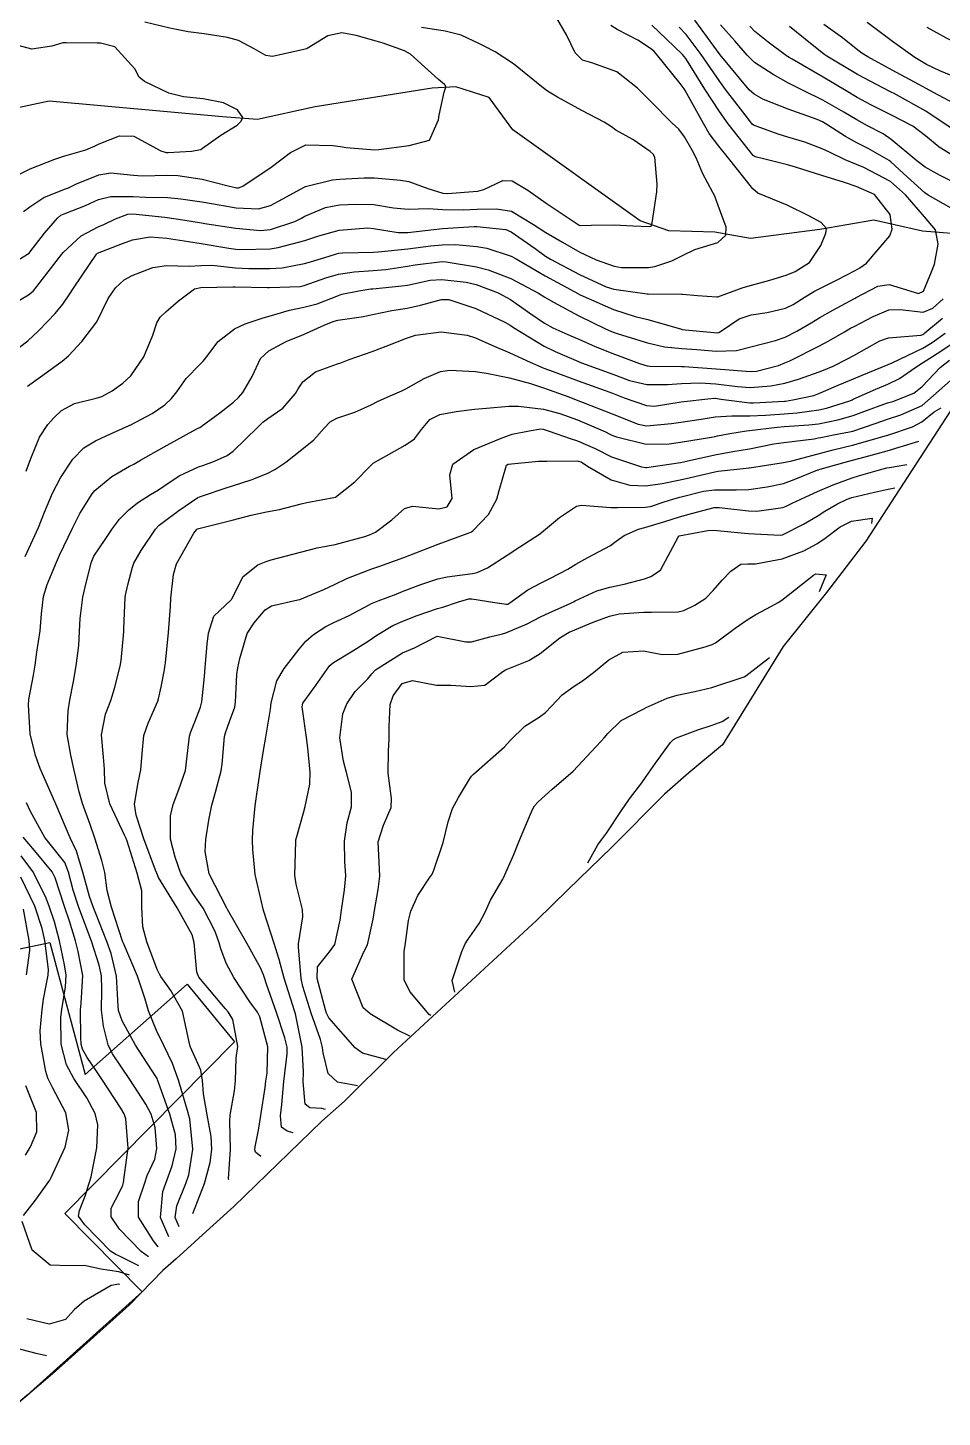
# Model space of a CAD drawing. Header units: metres. Extents: x 318500 to 325275, y 7408834 to 7428799.
# Drawn here: x 323923.1 to 323976.2, y 7419934.8 to 7420015.6 of the extents above; entities that cross this region are included whole.
import ezdxf

# ---------------------------------------------------------------- set-up
doc = ezdxf.new("R2010")
doc.units = ezdxf.units.M
doc.header["$MEASUREMENT"] = 0
for name, color, linetype in [('Area', 45, 'Continuous'), ('Curvas de Nivel 1m', 11, 'Continuous'), ('Curvas de Nivel 5m', 15, 'Continuous'), ('Edificações', 30, 'Continuous'), ('Hidrografia', 140, 'Continuous'), ('Vias Primárias', 230, 'Continuous')]:
    doc.layers.add(name, color=color, linetype=linetype)

msp = doc.modelspace()

# ---------------------------------------------------------------- linework, layer by layer
at = {"layer": 'Area'}
msp.add_lwpolyline([(323977.641, 7419994.801), (323971.766, 7419985.731), (323969.473, 7419982.741), (323966.966, 7419979.593), (323963.43, 7419973.879), (323961.465, 7419972.265), (323960.057, 7419971.019), (323956.973, 7419967.916), (323954.469, 7419965.483), (323952.615, 7419963.68), (323944.318, 7419955.992), (323941.462, 7419953.176), (323940.14, 7419952.016), (323935.028, 7419947.053), (323933.645, 7419945.793), (323931.689, 7419944), (323930.907, 7419943.317), (323928.972, 7419941.323), (323926.677, 7419939.269), (323924.488, 7419937.316), (323921.166, 7419934.496)], dxfattribs=at)
at = {"layer": 'Curvas de Nivel 1m', "flags": 128}
for points, elevation in [([(323921.936, 7420001.727), (323923.129, 7420002.473), (323923.183, 7420002.529), (323924.023, 7420003.641), (323924.777, 7420004.506), (323924.986, 7420004.679), (323925.164, 7420004.761), (323926.417, 7420005.236), (323927.177, 7420005.582), (323927.875, 7420005.767), (323929.18, 7420005.757), (323929.897, 7420005.721), (323931.179, 7420005.699), (323931.951, 7420005.636), (323933.176, 7420005.459), (323934.291, 7420005.261), (323935.171, 7420005.108), (323936.469, 7420005.053), (323937.173, 7420005.238), (323937.886, 7420005.623), (323939.116, 7420006.311), (323939.191, 7420006.345), (323940.758, 7420006.733), (323941.197, 7420006.779), (323942.61, 7420006.857), (323943.199, 7420006.847), (323944.713, 7420006.722), (323945.196, 7420006.63), (323946.307, 7420006.219), (323947.186, 7420005.958), (323947.453, 7420005.939), (323949.188, 7420006.08), (323949.276, 7420006.091), (323949.557, 7420006.174), (323950.659, 7420006.697), (323951.198, 7420006.683), (323952.109, 7420006.141), (323953.179, 7420005.369), (323955.101, 7420004.101), (323955.14, 7420004.08), (323955.16, 7420004.074), (323955.791, 7420004.091), (323957.161, 7420004.124), (323958.216, 7420004.059), (323959.16, 7420004.011), (323959.282, 7420004.048), (323959.346, 7420004.231), (323959.62, 7420006.044), (323959.633, 7420006.48), (323959.507, 7420008.046), (323959.404, 7420008.23), (323959.223, 7420008.376), (323958.216, 7420009.074), (323957.236, 7420009.624), (323956.975, 7420009.811), (323956.558, 7420010.08), (323955.25, 7420010.76), (323953.843, 7420011.54), (323953.266, 7420011.881), (323952.934, 7420012.133), (323951.29, 7420013.466), (323950.222, 7420014.166), (323949.618, 7420014.49), (323949.305, 7420014.646), (323948.253, 7420015.14), (323947.312, 7420015.384), (323945.94, 7420015.597)], 737), ([(323922.148, 7419999.486), (323923.103, 7420000.039), (323923.373, 7420000.259), (323923.591, 7420000.523), (323925.046, 7420002.418), (323925.111, 7420002.5), (323926.155, 7420003.475), (323927.153, 7420004.008), (323927.478, 7420004.144), (323928.152, 7420004.46), (323928.878, 7420004.739), (323929.165, 7420004.757), (323931.029, 7420004.555), (323931.162, 7420004.538), (323932.067, 7420004.406), (323933.158, 7420004.232), (323933.346, 7420004.2), (323935.156, 7420003.922), (323936.588, 7420003.782), (323937.155, 7420003.843), (323938.573, 7420004.319), (323938.966, 7420004.51), (323939.165, 7420004.617), (323940.356, 7420005.114), (323941.175, 7420005.273), (323942.13, 7420005.321), (323943.175, 7420005.291), (323944.31, 7420005.106), (323945.172, 7420005.036), (323946.33, 7420005.061), (323947.172, 7420005.01), (323948.368, 7420004.996), (323949.173, 7420005.02), (323950.293, 7420005.043), (323951.171, 7420004.91), (323952.447, 7420004.137), (323953.155, 7420003.661), (323954.137, 7420003.103), (323955.144, 7420002.53), (323955.43, 7420002.383), (323956.095, 7420002.086), (323957.135, 7420001.71), (323957.558, 7420001.642), (323959.134, 7420001.643), (323959.491, 7420001.689), (323960.49, 7420002.03), (323961.143, 7420002.351), (323961.82, 7420002.684), (323963.151, 7420003.091), (323963.623, 7420003.517), (323963.648, 7420003.985), (323963.179, 7420005.243), (323962.978, 7420005.784), (323962.87, 7420005.995), (323962.28, 7420007.078), (323961.897, 7420008.01), (323961.676, 7420008.464), (323961.232, 7420009.231), (323960.888, 7420009.676), (323960.505, 7420010.031), (323959.258, 7420011.278), (323958.498, 7420012.058), (323957.284, 7420013.02), (323955.846, 7420013.537), (323955.294, 7420013.682), (323954.862, 7420014.107), (323954.363, 7420015.167), (323953.811, 7420016.123)], 738), ([(323922.585, 7419997.007), (323923.063, 7419997.379), (323923.652, 7419997.941), (323924.221, 7419998.513), (323924.641, 7419998.952), (323925.095, 7419999.508), (323925.5, 7420000.098), (323925.744, 7420000.49), (323927.061, 7420002.402), (323927.111, 7420002.47), (323928.563, 7420003.032), (323929.142, 7420003.242), (323930.169, 7420003.41), (323931.144, 7420003.346), (323932.394, 7420003.149), (323933.14, 7420003.029), (323934.75, 7420002.767), (323935.143, 7420002.71), (323935.462, 7420002.684), (323937.144, 7420002.727), (323937.615, 7420002.803), (323939.149, 7420003.208), (323939.975, 7420003.478), (323941.155, 7420003.804), (323942.827, 7420003.935), (323943.156, 7420003.902), (323944.578, 7420003.663), (323945.154, 7420003.669), (323945.648, 7420003.732), (323947.157, 7420003.897), (323949.001, 7420004.025), (323949.158, 7420004.021), (323950.839, 7420003.837), (323951.156, 7420003.715), (323952.542, 7420002.74), (323953.142, 7420002.301), (323953.247, 7420002.234), (323953.429, 7420002.126), (323955.127, 7420001.236), (323956.672, 7420000.521), (323957.115, 7420000.385), (323959.047, 7420000.114), (323959.111, 7420000.11), (323961.053, 7420000.079), (323961.111, 7420000.076), (323961.976, 7420000.007), (323963.109, 7419999.922), (323963.166, 7419999.933), (323963.317, 7419999.988), (323964.626, 7420000.467), (323965.12, 7420000.618), (323966.183, 7420000.895), (323967.129, 7420001.184), (323967.656, 7420001.409), (323968.48, 7420001.92), (323969.15, 7420002.916), (323969.435, 7420003.629), (323969.479, 7420003.907), (323969.165, 7420004.248), (323968.444, 7420004.648), (323967.18, 7420005.268), (323965.494, 7420005.965), (323965.194, 7420006.218), (323963.776, 7420007.984), (323963.227, 7420008.683), (323962.665, 7420009.43), (323962.319, 7420010.004), (323961.269, 7420011.923), (323961.206, 7420012.021), (323960.97, 7420012.329), (323959.597, 7420014.046), (323959.454, 7420014.201), (323959.303, 7420014.327), (323958.516, 7420014.85), (323957.314, 7420015.479), (323956.945, 7420015.704)], 739), ([(323922.806, 7420004.893), (323923.169, 7420005.161), (323923.998, 7420005.697), (323925.185, 7420006.181), (323925.417, 7420006.266), (323925.881, 7420006.49), (323927.196, 7420007.031), (323927.877, 7420007.143), (323929.196, 7420007.004), (323929.714, 7420006.961), (323931.196, 7420006.996), (323931.773, 7420006.989), (323933.194, 7420006.766), (323934.702, 7420006.375), (323935.188, 7420006.259), (323935.299, 7420006.258), (323935.562, 7420006.364), (323937.201, 7420007.464), (323938.321, 7420008.323), (323939.225, 7420008.766), (323940.783, 7420008.736), (323941.224, 7420008.664), (323941.557, 7420008.619), (323943.222, 7420008.47), (323943.459, 7420008.493), (323945.225, 7420008.719), (323946.404, 7420009.043), (323946.917, 7420010.213), (323946.957, 7420010.5), (323947.264, 7420011.826), (323947.353, 7420012.124), (323947.329, 7420012.209), (323947.271, 7420012.268), (323946.927, 7420012.562), (323945.297, 7420014.029), (323944.942, 7420014.235), (323943.718, 7420014.668), (323943.305, 7420014.787), (323942.143, 7420015.118), (323941.305, 7420015.273), (323940.495, 7420015.106), (323939.291, 7420014.376), (323939.247, 7420014.354), (323939.102, 7420014.313), (323937.286, 7420013.904), (323936.895, 7420013.955), (323936.213, 7420014.356), (323935.297, 7420014.829), (323934.661, 7420015.015), (323933.302, 7420015.223), (323932.376, 7420015.331), (323931.307, 7420015.542), (323929.851, 7420015.902)], 736), ([(323922.963, 7419989.801), (323923.235, 7419990.526), (323923.731, 7419991.777), (323924.219, 7419992.512), (323924.592, 7419992.92), (323925.012, 7419993.322), (323925.775, 7419993.733), (323927.023, 7419994.033), (323927.356, 7419994.136), (323927.967, 7419994.461), (323928.584, 7419994.905), (323929.039, 7419995.334), (323929.803, 7419996.439), (323930.334, 7419997.696), (323930.562, 7419998.428), (323930.755, 7419998.755), (323931.09, 7419999.061), (323931.82, 7419999.689), (323932.756, 7420000.395), (323933.111, 7420000.477), (323934.971, 7420000.512), (323935.112, 7420000.508), (323936.982, 7420000.472), (323937.112, 7420000.472), (323938.891, 7420000.535), (323939.114, 7420000.581), (323940.384, 7420001.034), (323941.124, 7420001.245), (323942.022, 7420001.381), (323943.128, 7420001.457), (323943.857, 7420001.521), (323945.132, 7420001.711), (323945.577, 7420001.782), (323947.137, 7420001.98), (323947.369, 7420001.974), (323949.132, 7420001.669), (323949.807, 7420001.492), (323951.123, 7420000.99), (323952.739, 7420000.134), (323953.107, 7419999.908), (323953.603, 7419999.622), (323955.091, 7419998.819), (323956.63, 7419998.077), (323956.944, 7419997.938), (323957.078, 7419997.884), (323957.361, 7419997.784), (323959.072, 7419997.251), (323960.066, 7419997.031), (323961.069, 7419996.932), (323961.931, 7419996.87), (323963.068, 7419996.768), (323964.239, 7419996.808), (323965.071, 7419997.024), (323966.515, 7419997.389), (323967.076, 7419997.582), (323967.759, 7419997.93), (323968.583, 7419998.422), (323969.092, 7419998.729), (323969.841, 7419999.161), (323971.109, 7419999.843), (323971.141, 7419999.858), (323971.197, 7419999.889), (323972.449, 7420000.541), (323973.122, 7420000.643), (323974.827, 7420000.122), (323975.116, 7420000.254), (323975.581, 7420001.377), (323975.75, 7420001.824), (323975.973, 7420003.001), (323975.806, 7420003.824), (323975.171, 7420004.589), (323974.066, 7420005.851), (323973.202, 7420006.628), (323971.643, 7420007.455), (323971.216, 7420007.624), (323970.559, 7420007.897), (323969.652, 7420008.334), (323969.226, 7420008.539), (323968.22, 7420008.92), (323967.233, 7420009.217), (323966.67, 7420009.384), (323965.239, 7420009.901), (323965.156, 7420009.971), (323964.876, 7420010.343), (323963.613, 7420011.987), (323963.277, 7420012.453), (323962.2, 7420014.011), (323961.312, 7420015.175), (323960.904, 7420015.614)], 741), ([(323977.175, 7420004.836), (323975.39, 7420005.837), (323975.192, 7420005.981), (323973.959, 7420007.103), (323973.219, 7420007.781), (323973.114, 7420007.862), (323971.891, 7420008.545), (323971.23, 7420008.889), (323970.579, 7420009.242), (323969.551, 7420009.915), (323969.243, 7420010.102), (323968.929, 7420010.239), (323967.253, 7420010.838), (323965.821, 7420011.402), (323965.266, 7420011.704), (323964.983, 7420011.973), (323963.3, 7420014), (323961.819, 7420016.015)], 742), ([(323977.199, 7420006.413), (323976.04, 7420006.995), (323975.215, 7420007.475), (323974.732, 7420007.845), (323973.232, 7420009.086), (323972.766, 7420009.397), (323971.853, 7420009.881), (323971.245, 7420010.219), (323970.485, 7420010.668), (323969.262, 7420011.369), (323968.115, 7420011.932), (323967.276, 7420012.358), (323966.373, 7420012.865), (323965.294, 7420013.558), (323964.862, 7420013.977), (323964.143, 7420014.822), (323963.317, 7420015.74)], 743), ([(323983.42, 7420004.11), (323983.416, 7420004.223), (323983.174, 7420004.63), (323981.781, 7420005.751), (323981.194, 7420006.044), (323980.726, 7420006.235), (323979.207, 7420006.913), (323977.387, 7420007.807), (323977.273, 7420007.861), (323977.221, 7420007.891), (323976.022, 7420008.622), (323975.235, 7420009.291), (323974.484, 7420009.848), (323973.249, 7420010.489), (323972.044, 7420011.092), (323971.264, 7420011.518), (323970.617, 7420011.9), (323969.282, 7420012.708), (323967.485, 7420013.751), (323967.299, 7420013.853), (323967.158, 7420013.942), (323966.08, 7420014.731), (323965.314, 7420015.363), (323965.013, 7420015.671)], 744), ([(323985.12, 7420006.59), (323985.228, 7420007.708), (323985.22, 7420007.726), (323983.598, 7420008.099), (323983.225, 7420008.228), (323982.213, 7420008.729), (323981.235, 7420009.24), (323980.171, 7420009.771), (323979.246, 7420010.183), (323978.622, 7420010.417), (323977.257, 7420010.974), (323975.653, 7420011.834), (323975.273, 7420012.046), (323974.84, 7420012.281), (323973.289, 7420013.114), (323971.874, 7420013.881), (323971.519, 7420014.104), (323971.304, 7420014.276), (323970.402, 7420014.995), (323969.318, 7420015.765)], 746), ([(323985.97, 7420007.83), (323985.894, 7420008.361), (323985.233, 7420009.034), (323984.77, 7420009.241), (323983.329, 7420009.729), (323983.241, 7420009.765), (323983.174, 7420009.799), (323981.256, 7420010.831), (323979.338, 7420011.779), (323979.27, 7420011.813), (323979.217, 7420011.835), (323977.281, 7420012.57), (323976.052, 7420013.065), (323975.294, 7420013.437), (323974.603, 7420013.847), (323973.309, 7420014.78), (323972.688, 7420015.244), (323971.83, 7420015.882)], 747), ([(323986.82, 7420009.07), (323986.788, 7420009.237), (323986.334, 7420009.689), (323985.251, 7420010.425), (323983.923, 7420011.058), (323983.264, 7420011.338), (323982.53, 7420011.741), (323981.281, 7420012.485), (323979.791, 7420013.276), (323979.296, 7420013.518), (323978.748, 7420013.788), (323977.803, 7420014.3), (323977.307, 7420014.555), (323976.451, 7420014.962), (323975.317, 7420015.59)], 748), ([(323922.903, 7419984.834), (323923.678, 7419986.519), (323924.035, 7419987.412), (323924.496, 7419988.507), (323924.959, 7419989.403), (323925.681, 7419990.489), (323926.311, 7419991.149), (323926.986, 7419991.565), (323927.607, 7419991.85), (323928.942, 7419992.451), (323928.985, 7419992.466), (323929, 7419992.477), (323930.295, 7419993.146), (323931.019, 7419993.658), (323931.417, 7419994.022), (323931.72, 7419994.41), (323932.257, 7419995.187), (323933.054, 7419996.001), (323933.256, 7419996.189), (323933.404, 7419996.387), (323934.121, 7419997.328), (323935.077, 7419998.066), (323935.683, 7419998.361), (323936.729, 7419998.702), (323937.087, 7419998.81), (323938.261, 7419999.154), (323939.095, 7419999.328), (323939.869, 7419999.532), (323941.106, 7420000.015), (323941.318, 7420000.076), (323942.304, 7420000.272), (323942.986, 7420000.387), (323943.112, 7420000.399), (323944.789, 7420000.561), (323945.116, 7420000.617), (323946.436, 7420000.901), (323947.121, 7420000.943), (323948.529, 7420000.779), (323949.117, 7420000.64), (323950.399, 7420000.161), (323951.104, 7419999.78), (323952.288, 7419998.942), (323953.084, 7419998.392), (323953.578, 7419998.123), (323954.624, 7419997.656), (323955.074, 7419997.463), (323956.033, 7419997.049), (323957.066, 7419996.636), (323958.615, 7419996.054), (323959.058, 7419995.922), (323959.203, 7419995.902), (323961.058, 7419995.885), (323961.195, 7419995.881), (323963.056, 7419995.745), (323963.319, 7419995.725), (323965.054, 7419995.586), (323965.407, 7419995.612), (323966.68, 7419995.946), (323967.061, 7419996.086), (323967.345, 7419996.218), (323969.072, 7419997.079), (323969.613, 7419997.366), (323970.525, 7419997.896), (323970.872, 7419998.103), (323971.085, 7419998.214), (323972.178, 7419998.79), (323973.1, 7419999.183), (323973.764, 7419999.186), (323975.098, 7419999.041), (323975.658, 7419999.268), (323976.256, 7419999.819)], 742), ([(323931.25, 7419945.28), (323930.764, 7419946.414), (323930.912, 7419947.913), (323931.084, 7419948.41), (323931.445, 7419949.42), (323931.672, 7419950.402), (323931.634, 7419951.22), (323931.316, 7419952.407), (323930.652, 7419954.263), (323930.599, 7419954.419), (323930.572, 7419954.49), (323930.502, 7419954.614), (323929.315, 7419956.432), (323928.541, 7419957.833), (323928.334, 7419958.443), (323928.311, 7419958.686), (323928.206, 7419960.446), (323927.896, 7419961.754), (323927.646, 7419962.454), (323927.009, 7419964.079), (323926.859, 7419964.467), (323926.639, 7419965.077), (323926.265, 7419966.476), (323925.893, 7419967.702), (323925.521, 7419968.487), (323924.709, 7419970.402), (323924.67, 7419970.5), (323924.639, 7419970.573), (323923.78, 7419972.51), (323923.499, 7419973.264), (323923.206, 7419974.523), (323923.101, 7419976.21), (323923.126, 7419976.525), (323923.388, 7419977.945), (323923.478, 7419978.52), (323923.585, 7419979.276), (323923.77, 7419980.516), (323923.864, 7419981.506), (323923.977, 7419982.513), (323924.184, 7419983.207), (323924.724, 7419984.503), (323924.904, 7419984.911), (323925.65, 7419986.489), (323926.09, 7419987.325), (323926.791, 7419988.472), (323926.952, 7419988.668), (323927.939, 7419989.482), (323928.974, 7419990.077), (323929.212, 7419990.211), (323929.606, 7419990.441), (323930.988, 7419991.203), (323932.84, 7419992.233), (323932.999, 7419992.316), (323933.047, 7419992.342), (323933.129, 7419992.389), (323934.211, 7419993.179), (323935.022, 7419993.815), (323935.309, 7419994.082), (323935.561, 7419994.362), (323936.097, 7419995.301), (323936.587, 7419996.347), (323937.065, 7419996.798), (323938.08, 7419997.334), (323939.074, 7419997.746), (323939.472, 7419997.91), (323940.313, 7419998.298), (323940.866, 7419998.509), (323941.084, 7419998.565), (323942.563, 7419998.793), (323943.09, 7419998.894), (323944.209, 7419999.127), (323945.096, 7419999.277), (323945.874, 7419999.447), (323947.104, 7419999.782), (323947.532, 7419999.776), (323949.096, 7419999.247), (323950.791, 7419998.448), (323951.082, 7419998.276), (323951.288, 7419998.148), (323953.069, 7419997.07), (323953.7, 7419996.754), (323955.061, 7419996.163), (323955.106, 7419996.144), (323955.229, 7419996.097), (323957.051, 7419995.441), (323958.034, 7419995.071), (323959.042, 7419994.834), (323960.235, 7419994.839), (323961.043, 7419994.889), (323962.125, 7419994.923), (323963.043, 7419994.87), (323964.305, 7419994.713), (323965.04, 7419994.666), (323966.235, 7419994.759), (323967.045, 7419994.916), (323967.839, 7419995.137), (323969.055, 7419995.566), (323969.299, 7419995.665), (323969.856, 7419995.902), (323970.659, 7419996.299), (323971.066, 7419996.526), (323972.571, 7419997.364), (323973.077, 7419997.538), (323974.953, 7419997.706), (323975.079, 7419997.75), (323975.129, 7419997.78), (323975.193, 7419997.829), (323976.226, 7419998.685)], 743), ([(323931.86, 7419945.87), (323931.63, 7419946.401), (323931.712, 7419947.088), (323932.245, 7419948.393), (323932.425, 7419948.897), (323932.647, 7419950.387), (323932.466, 7419952.134), (323932.404, 7419952.391), (323932.374, 7419952.489), (323931.809, 7419954.4), (323931.468, 7419955.364), (323930.966, 7419956.413), (323930.533, 7419957.28), (323930.077, 7419958.425), (323929.882, 7419959.105), (323929.432, 7419960.431), (323928.6, 7419962.398), (323928.586, 7419962.426), (323928.57, 7419962.471), (323927.93, 7419964.45), (323927.672, 7419965.427), (323927.539, 7419966.457), (323927.364, 7419967.156), (323926.954, 7419968.466), (323926.692, 7419969.247), (323926.245, 7419970.477), (323926.046, 7419971.154), (323925.743, 7419972.485), (323925.554, 7419973.294), (323925.353, 7419974.491), (323925.402, 7419975.87), (323925.507, 7419976.489), (323925.721, 7419977.571), (323925.875, 7419978.484), (323926.02, 7419979.67), (323926.071, 7419980.482), (323926.106, 7419981.226), (323926.266, 7419982.479), (323926.379, 7419982.976), (323926.742, 7419984.472), (323926.904, 7419984.849), (323927.552, 7419985.826), (323927.972, 7419986.459), (323928.388, 7419986.996), (323928.936, 7419987.544), (323929.435, 7419987.951), (323930.181, 7419988.432), (323930.662, 7419988.717), (323930.958, 7419988.93), (323931.847, 7419989.526), (323932.975, 7419990.038), (323933.235, 7419990.128), (323933.901, 7419990.381), (323934.645, 7419990.712), (323934.986, 7419990.951), (323936.431, 7419992.349), (323936.713, 7419992.635), (323937.008, 7419992.86), (323937.879, 7419993.465), (323938.607, 7419994.316), (323938.765, 7419994.583), (323939.04, 7419994.989), (323939.783, 7419995.568), (323941.056, 7419996.036), (323941.247, 7419996.097), (323941.73, 7419996.28), (323943.065, 7419996.755), (323943.888, 7419997.067), (323945.073, 7419997.535), (323945.594, 7419997.706), (323947.077, 7419997.898), (323948.595, 7419997.707), (323949.074, 7419997.544), (323950.029, 7419997.125), (323951.065, 7419996.684), (323952.257, 7419996.138), (323953.055, 7419995.785), (323953.594, 7419995.58), (323955.044, 7419995.048), (323956.62, 7419994.492), (323957.034, 7419994.339), (323957.722, 7419994.063), (323959.023, 7419993.607), (323959.484, 7419993.582), (323961.027, 7419993.822), (323961.201, 7419993.844), (323962.579, 7419993.997), (323962.989, 7419994.032), (323963.031, 7419994.033), (323963.325, 7419993.987), (323965.027, 7419993.766), (323965.234, 7419993.759), (323967.029, 7419993.858), (323967.102, 7419993.866), (323967.518, 7419993.933), (323968.748, 7419994.2), (323969.036, 7419994.302), (323970.149, 7419994.793), (323971.049, 7419995.172), (323971.555, 7419995.38), (323972.735, 7419995.865), (323973.061, 7419995.991), (323973.294, 7419996.089), (323975.071, 7419996.942), (323975.623, 7419997.276), (323976.369, 7419997.817)], 744), ([(323934.74, 7419948.59), (323934.718, 7419948.652), (323934.844, 7419950.356), (323934.806, 7419952.016), (323934.812, 7419952.357), (323935.072, 7419953.773), (323935.12, 7419954.354), (323935.177, 7419955.69), (323935.26, 7419956.353), (323934.981, 7419957.918), (323934.7, 7419958.358), (323934.553, 7419958.545), (323932.989, 7419960.384), (323932.874, 7419960.676), (323932.728, 7419962.388), (323932.607, 7419962.831), (323931.745, 7419964.403), (323930.656, 7419966.183), (323930.548, 7419966.421), (323930.483, 7419966.601), (323929.806, 7419968.429), (323929.347, 7419969.794), (323929.264, 7419970.442), (323929.474, 7419971.693), (323929.626, 7419972.437), (323929.704, 7419973.39), (323929.797, 7419974.434), (323930.049, 7419975.153), (323930.616, 7419976.423), (323930.659, 7419976.555), (323930.803, 7419977.266), (323930.998, 7419978.237), (323931.026, 7419978.417), (323931.058, 7419978.653), (323931.24, 7419980.414), (323931.344, 7419981.932), (323931.377, 7419982.412), (323931.519, 7419983.782), (323931.707, 7419984.408), (323932.71, 7419986.185), (323932.858, 7419986.391), (323932.888, 7419986.423), (323932.921, 7419986.436), (323934.476, 7419986.825), (323934.929, 7419986.948), (323936.041, 7419987.246), (323936.936, 7419987.433), (323937.695, 7419987.572), (323938.944, 7419987.898), (323939.274, 7419987.978), (323940.95, 7419988.29), (323942.057, 7419989.18), (323942.978, 7419990.096), (323943.047, 7419990.191), (323943.128, 7419990.258), (323944.991, 7419991.298), (323945.538, 7419991.681), (323945.941, 7419992.221), (323946.417, 7419992.808), (323947.013, 7419993.098), (323947.95, 7419993.262), (323949.018, 7419993.391), (323949.724, 7419993.464), (323951.021, 7419993.573), (323951.584, 7419993.582), (323953.019, 7419993.404), (323953.975, 7419993.156), (323955.01, 7419992.774), (323956.629, 7419992.076), (323956.88, 7419991.953), (323956.998, 7419991.894), (323957.271, 7419991.793), (323958.993, 7419991.364), (323960.34, 7419991.377), (323960.995, 7419991.481), (323962.785, 7419991.78), (323962.998, 7419991.817), (323963.14, 7419991.848), (323963.863, 7419991.981), (323964.831, 7419992.143), (323965.003, 7419992.164), (323966.605, 7419992.347), (323967.007, 7419992.384), (323968.443, 7419992.484), (323969.01, 7419992.555), (323970.13, 7419992.783), (323971.017, 7419993.039), (323971.644, 7419993.257), (323973.029, 7419993.765), (323973.099, 7419993.789), (323973.335, 7419993.855), (323974.548, 7419994.327), (323975.043, 7419994.708), (323976.085, 7419995.82), (323976.625, 7419996.253)], 746), ([(323936.61, 7419949.96), (323936.294, 7419950.197), (323936.258, 7419950.342), (323936.271, 7419950.513), (323936.457, 7419951.482), (323936.609, 7419952.338), (323936.855, 7419953.974), (323936.897, 7419954.334), (323936.961, 7419954.789), (323937.011, 7419956.333), (323936.546, 7419958.07), (323936.399, 7419958.342), (323935.96, 7419958.945), (323935.031, 7419960.355), (323934.588, 7419961.188), (323934.268, 7419962.036), (323934.172, 7419962.366), (323933.947, 7419963.032), (323933.254, 7419964.381), (323932.643, 7419965.251), (323931.958, 7419966.401), (323931.618, 7419967.355), (323931.346, 7419968.41), (323931.346, 7419969.764), (323931.506, 7419970.408), (323931.837, 7419971.29), (323932.222, 7419972.398), (323932.421, 7419974.06), (323932.452, 7419974.395), (323932.524, 7419974.633), (323932.772, 7419975.217), (323933.093, 7419976.079), (323933.166, 7419976.386), (323933.33, 7419977.867), (323933.369, 7419978.385), (323933.488, 7419979.729), (323933.554, 7419980.383), (323933.877, 7419981.357), (323934.869, 7419982.318), (323934.896, 7419982.343), (323934.912, 7419982.369), (323935.579, 7419983.67), (323936.426, 7419984.347), (323936.902, 7419984.553), (323937.208, 7419984.64), (323938.908, 7419985.095), (323939.881, 7419985.33), (323940.912, 7419985.532), (323942.643, 7419985.99), (323942.918, 7419986.087), (323943.257, 7419986.255), (323944.209, 7419986.962), (323944.941, 7419987.63), (323945.412, 7419987.756), (323946.941, 7419987.6), (323947.429, 7419987.716), (323947.728, 7419988.198), (323947.592, 7419989.58), (323947.768, 7419990.198), (323948.989, 7419991.056), (323950.538, 7419991.699), (323950.997, 7419991.878), (323951.203, 7419991.943), (323952.196, 7419992.138), (323952.881, 7419992.252), (323953.002, 7419992.243), (323953.362, 7419992.125), (323954.581, 7419991.691), (323954.995, 7419991.565), (323956.022, 7419991.116), (323956.986, 7419990.631), (323958.719, 7419990.053), (323958.979, 7419990.003), (323959.027, 7419990.002), (323959.293, 7419990.045), (323960.983, 7419990.304), (323961.347, 7419990.378), (323962.988, 7419990.754), (323964.033, 7419990.937), (323964.991, 7419991.101), (323966.423, 7419991.377), (323966.995, 7419991.466), (323968.757, 7419991.673), (323968.998, 7419991.726), (323969.148, 7419991.759), (323969.874, 7419991.901), (323970.816, 7419992.079), (323971.004, 7419992.127), (323972.311, 7419992.57), (323973.014, 7419992.815), (323973.798, 7419993.068), (323975.027, 7419993.614), (323976.676, 7419995.068)], 747), ([(323938.48, 7419951.32), (323938.125, 7419951.43), (323937.797, 7419951.656), (323937.736, 7419952.321), (323937.82, 7419952.98), (323937.943, 7419954.318), (323938.126, 7419955.925), (323938.123, 7419956.316), (323937.996, 7419956.85), (323937.503, 7419958.326), (323936.938, 7419959.971), (323936.82, 7419960.336), (323936.766, 7419960.521), (323936.586, 7419960.92), (323935.793, 7419962.348), (323934.674, 7419964.315), (323934.65, 7419964.36), (323934.631, 7419964.397), (323933.605, 7419966.381), (323933.364, 7419967.692), (323933.407, 7419968.383), (323933.571, 7419969.507), (323933.748, 7419970.38), (323933.968, 7419971.131), (323934.296, 7419972.374), (323934.349, 7419972.769), (323934.491, 7419974.373), (323934.543, 7419974.593), (323934.773, 7419975.237), (323935.083, 7419976.068), (323935.134, 7419976.365), (323935.206, 7419977.972), (323935.259, 7419978.363), (323935.375, 7419978.912), (323935.814, 7419980.355), (323936.214, 7419980.985), (323936.861, 7419981.734), (323937.23, 7419981.969), (323938.75, 7419982.312), (323938.848, 7419982.333), (323938.87, 7419982.338), (323940.264, 7419982.911), (323940.884, 7419983.206), (323941.603, 7419983.565), (323942.897, 7419984.064), (323943.044, 7419984.111), (323943.452, 7419984.252), (323944.906, 7419984.78), (323945.95, 7419985.18), (323946.913, 7419985.545), (323948.646, 7419986.184), (323948.838, 7419986.265), (323948.922, 7419986.323), (323949.829, 7419987.274), (323950.307, 7419988.16), (323950.447, 7419988.668), (323950.875, 7419990.152), (323950.981, 7419990.209), (323952.734, 7419990.381), (323952.982, 7419990.377), (323953.231, 7419990.375), (323954.983, 7419990.398), (323955.218, 7419990.332), (323955.584, 7419990.091), (323956.968, 7419989.296), (323958.037, 7419988.986), (323958.963, 7419988.948), (323959.918, 7419989.083), (323960.969, 7419989.293), (323961.562, 7419989.42), (323962.976, 7419989.756), (323963.178, 7419989.787), (323964.806, 7419989.972), (323964.962, 7419989.988), (323964.98, 7419989.993), (323965.007, 7419989.996), (323966.984, 7419990.308), (323967.456, 7419990.404), (323968.989, 7419990.802), (323969.866, 7419991.027), (323970.994, 7419991.305), (323972.953, 7419991.861), (323972.986, 7419991.874), (323974.479, 7419992.367), (323975.012, 7419992.661), (323975.735, 7419993.251), (323976.13, 7419993.48)], 748), ([(323940.35, 7419952.69), (323940.149, 7419952.739), (323939.452, 7419952.785), (323939.173, 7419952.992), (323939.067, 7419954.301), (323939.078, 7419954.874), (323939.013, 7419956.303), (323938.609, 7419958.25), (323938.588, 7419958.309), (323938.552, 7419958.422), (323937.965, 7419960.319), (323937.673, 7419961.406), (323937.379, 7419962.328), (323936.768, 7419964.198), (323936.729, 7419964.339), (323936.636, 7419964.755), (323936.28, 7419966.346), (323936.13, 7419967.804), (323936.116, 7419968.348), (323936.13, 7419968.907), (323936.266, 7419970.347), (323936.324, 7419970.738), (323936.569, 7419972.343), (323936.752, 7419973.549), (323936.899, 7419974.338), (323937.166, 7419975.953), (323937.211, 7419976.334), (323937.537, 7419977.602), (323937.965, 7419978.323), (323938.831, 7419979.442), (323939.225, 7419979.918), (323939.657, 7419980.302), (323940.379, 7419980.763), (323940.85, 7419980.99), (323941.736, 7419981.398), (323942.866, 7419982.015), (323943.029, 7419982.096), (323943.412, 7419982.252), (323944.458, 7419982.654), (323944.879, 7419982.821), (323945.892, 7419983.213), (323946.89, 7419983.533), (323947.438, 7419983.656), (323948.895, 7419983.853), (323949.172, 7419983.899), (323949.77, 7419984.167), (323950.908, 7419984.913), (323951.659, 7419985.396), (323952.805, 7419986.131), (323952.869, 7419986.182), (323952.921, 7419986.227), (323953.951, 7419987.098), (323954.945, 7419987.768), (323955.229, 7419987.813), (323956.944, 7419987.69), (323957.326, 7419987.685), (323958.945, 7419987.693), (323959.245, 7419987.746), (323960.09, 7419988.033), (323960.741, 7419988.235), (323960.954, 7419988.29), (323962.332, 7419988.627), (323962.961, 7419988.71), (323964.233, 7419988.705), (323964.961, 7419988.734), (323966.036, 7419988.882), (323966.967, 7419989.088), (323967.591, 7419989.31), (323968.979, 7419989.864), (323969.014, 7419989.875), (323969.106, 7419989.909), (323970.564, 7419990.315), (323970.985, 7419990.428), (323971.729, 7419990.621), (323972.991, 7419990.971), (323974.641, 7419991.48), (323974.85, 7419991.53)], 749), ([(323943.87, 7419955.6), (323942.517, 7419955.969), (323942.086, 7419956.264), (323940.546, 7419958.021), (323940.416, 7419958.282), (323940.351, 7419958.485), (323939.871, 7419960.297), (323939.901, 7419960.982), (323940.596, 7419961.844), (323940.911, 7419962.285), (323941.207, 7419963.696), (323941.281, 7419964.28), (323941.473, 7419965.452), (323941.549, 7419966.277), (323941.49, 7419967.099), (323941.461, 7419968.278), (323941.62, 7419969.353), (323941.876, 7419970.273), (323941.864, 7419971.132), (323941.588, 7419972.277), (323941.413, 7419972.946), (323941.192, 7419974.284), (323941.371, 7419975.691), (323941.592, 7419976.278), (323942.079, 7419976.992), (323942.812, 7419977.732), (323943.056, 7419978.016), (323943.275, 7419978.253), (323944.83, 7419979.244), (323945.529, 7419979.528), (323946.84, 7419980.21), (323948.524, 7419979.872), (323948.837, 7419979.866), (323949.91, 7419980.164), (323950.648, 7419980.348), (323950.844, 7419980.401), (323952.07, 7419980.92), (323952.858, 7419981.318), (323953.402, 7419981.582), (323954.582, 7419982.104), (323954.778, 7419982.194), (323954.872, 7419982.248), (323956.12, 7419982.842), (323956.885, 7419983.053), (323957.723, 7419983.226), (323958.892, 7419983.543), (323959.275, 7419983.664), (323959.829, 7419984.036), (323960.852, 7419985.954), (323960.896, 7419986.02), (323960.912, 7419986.028), (323962.574, 7419986.347), (323962.926, 7419986.375), (323964.703, 7419986.192), (323964.923, 7419986.17), (323966.789, 7419986.075), (323966.922, 7419986.1), (323968.14, 7419986.714), (323968.939, 7419987.182), (323969.383, 7419987.466), (323970.123, 7419987.898), (323970.678, 7419988.169), (323970.956, 7419988.264), (323972.261, 7419988.57), (323972.963, 7419988.737), (323973.45, 7419988.83)], 751), ([(323945.26, 7419956.95), (323944.536, 7419957.304), (323942.952, 7419958.254), (323942.555, 7419958.597), (323941.886, 7419960.27), (323942.596, 7419961.843), (323942.798, 7419962.257), (323943.132, 7419963.743), (323943.213, 7419964.251), (323943.422, 7419965.475), (323943.508, 7419966.247), (323943.481, 7419967.061), (323943.415, 7419968.249), (323943.724, 7419969.216), (323944.17, 7419970.238), (323944.195, 7419970.761), (323944.009, 7419972.241), (323944.03, 7419973.518), (323944.066, 7419974.24), (323944.066, 7419974.945), (323944.114, 7419976.24), (323944.292, 7419976.744), (323944.808, 7419977.458), (323945.413, 7419977.622), (323946.807, 7419977.358), (323947.648, 7419977.356), (323948.807, 7419977.281), (323949.612, 7419977.364), (323950.666, 7419978.152), (323950.821, 7419978.247), (323952.171, 7419978.792), (323952.831, 7419979.201), (323953.987, 7419980.113), (323954.521, 7419980.429), (323954.847, 7419980.575), (323955.918, 7419981.02), (323956.859, 7419981.368), (323957.433, 7419981.493), (323958.863, 7419981.602), (323959.306, 7419981.6), (323960.864, 7419981.619), (323961.182, 7419981.698), (323961.828, 7419982.006), (323962.455, 7419982.418), (323962.883, 7419982.853), (323963.414, 7419983.463), (323963.906, 7419983.98), (323964.494, 7419984.384), (323964.904, 7419984.411), (323965.345, 7419984.404), (323966.908, 7419984.698), (323968.165, 7419985.173), (323968.917, 7419985.571), (323969.397, 7419985.905), (323970.27, 7419986.556), (323970.935, 7419986.893), (323972.131, 7419987.065), (323972.09, 7419986.75)], 752), ([(323946.49, 7419958.15), (323946.393, 7419958.212), (323945.255, 7419959.538), (323944.93, 7419960.227), (323944.932, 7419961.891), (323944.981, 7419962.226), (323945.176, 7419963.67), (323945.314, 7419964.223), (323945.734, 7419965.128), (323946.45, 7419966.212), (323946.539, 7419966.334), (323946.664, 7419966.599), (323947.199, 7419968.202), (323947.485, 7419969.411), (323947.749, 7419970.194), (323948.093, 7419970.816), (323948.736, 7419971.896), (323948.851, 7419972.066), (323948.954, 7419972.177), (323950.756, 7419973.778), (323951.099, 7419974.147), (323951.94, 7419974.97), (323952.78, 7419975.496), (323953.145, 7419975.764), (323953.465, 7419976.12), (323954.114, 7419976.796), (323954.808, 7419977.298), (323955.302, 7419977.604), (323955.942, 7419978.083), (323956.828, 7419978.831), (323957.63, 7419979.264), (323958.833, 7419979.357), (323959.929, 7419979.131), (323960.831, 7419979.157), (323962.419, 7419979.579), (323962.837, 7419979.711), (323963.017, 7419979.809), (323963.257, 7419979.986), (323964.164, 7419980.663), (323964.858, 7419981.157), (323965.368, 7419981.457), (323966.276, 7419981.949), (323966.661, 7419982.155), (323966.875, 7419982.291), (323968.726, 7419983.741), (323968.859, 7419983.83), (323969.463, 7419983.765), (323969.04, 7419982.79)], 753), ([(323947.88, 7419959.5), (323947.718, 7419960.193), (323948.283, 7419961.871), (323948.417, 7419962.183), (323948.473, 7419962.311), (323948.605, 7419962.525), (323949.286, 7419963.504), (323949.631, 7419964.165), (323949.949, 7419964.852), (323950.659, 7419966.074), (323950.686, 7419966.124), (323950.703, 7419966.15), (323951.302, 7419967.515), (323951.565, 7419968.141), (323951.895, 7419968.935), (323952.394, 7419970.133), (323952.511, 7419970.334), (323952.717, 7419970.575), (323953.534, 7419971.312), (323954.467, 7419972.104), (323954.743, 7419972.364), (323956.355, 7419974.076), (323956.552, 7419974.284), (323956.767, 7419974.551), (323957.537, 7419975.304), (323958.788, 7419975.931), (323958.866, 7419975.971), (323958.998, 7419976.047), (323960.224, 7419976.603), (323960.801, 7419976.767), (323961.831, 7419976.978), (323962.809, 7419977.224), (323964.684, 7419977.837), (323964.783, 7419977.898), (323966.17, 7419978.97)], 754), ([(323930.64, 7419944.7), (323930.369, 7419945.045), (323929.497, 7419946.429), (323929.495, 7419947.338), (323929.853, 7419948.426), (323929.997, 7419948.851), (323930.434, 7419949.804), (323930.567, 7419950.418), (323930.458, 7419951.645), (323930.22, 7419952.423), (323929.913, 7419952.991), (323928.984, 7419954.435), (323928.507, 7419955.15), (323927.987, 7419955.92), (323927.732, 7419956.452), (323927.467, 7419957.525), (323927.334, 7419958.458), (323927.357, 7419959.67), (323927.335, 7419960.459), (323927.197, 7419961.072), (323926.754, 7419962.468), (323926.606, 7419962.877), (323926.01, 7419964.479), (323925.7, 7419965.428), (323925.418, 7419966.489), (323925.212, 7419967.039), (323924.672, 7419967.724), (323924.04, 7419968.506), (323923.214, 7419970.003), (323922.978, 7419970.517)], 742), ([(323930.07, 7419944.13), (323929.655, 7419944.427), (323928.379, 7419945.731), (323927.902, 7419946.447), (323927.897, 7419946.948), (323928.412, 7419947.924), (323928.577, 7419948.279), (323928.616, 7419948.438), (323928.843, 7419950.029), (323928.883, 7419950.436), (323928.751, 7419952.151), (323928.661, 7419952.438), (323928.475, 7419952.77), (323927.357, 7419954.457), (323927.015, 7419954.972), (323926.512, 7419955.717), (323926.234, 7419956.191), (323926.152, 7419956.476), (323926.134, 7419956.868), (323926.127, 7419958.476), (323926.163, 7419958.869), (323926.248, 7419960.475), (323925.994, 7419961.879), (323925.83, 7419962.482), (323925.479, 7419963.626), (323925.184, 7419964.492), (323924.655, 7419966.157), (323924.472, 7419966.502), (323923.441, 7419967.744), (323922.787, 7419968.519)], 741), ([(323922.806, 7419946.516), (323923.5, 7419947.412), (323924.279, 7419948.501), (323924.336, 7419948.586), (323924.422, 7419948.729), (323925.232, 7419950.488), (323925.448, 7419951.492), (323925.271, 7419952.488), (323924.492, 7419953.974), (323924.224, 7419954.503), (323924.109, 7419954.899), (323923.815, 7419956.507), (323923.784, 7419957.254), (323923.889, 7419958.507), (323923.965, 7419959.1), (323924.25, 7419960.503), (323924.26, 7419960.826), (323924.048, 7419962.506), (323923.902, 7419963.215), (323923.466, 7419964.512), (323922.655, 7419966.194)], 739), ([(323922.992, 7419960.516), (323923.186, 7419961.923), (323923.147, 7419962.515), (323922.806, 7419964.339)], 738), ([(323922.921, 7419950.029), (323923.222, 7419950.512), (323923.581, 7419951.381), (323923.574, 7419952.509), (323922.946, 7419954.062)], 738), ([(323928.96, 7419943.05), (323928.348, 7419943.255), (323927.299, 7419943.405), (323926.352, 7419943.622), (323925.461, 7419943.594), (323924.351, 7419943.637), (323923.304, 7419944.511), (323922.729, 7419946.172)], 739), ([(323928.41, 7419942.51), (323928.341, 7419942.524), (323927.896, 7419942.447), (323926.326, 7419941.548), (323925.762, 7419941.034), (323925.255, 7419940.486), (323924.305, 7419940.198), (323922.997, 7419940.513)], 738), ([(323924.14, 7419938.37), (323923.54, 7419938.507), (323922.285, 7419938.83)], 737)]:
    msp.add_lwpolyline(points, dxfattribs=dict(at, elevation=elevation))
at = {"layer": 'Curvas de Nivel 5m', "flags": 128}
for points, elevation in [([(323923.032, 7419994.735), (323923.803, 7419995.284), (323925.047, 7419996.183), (323925.424, 7419996.494), (323926.207, 7419997.339), (323927.08, 7419998.47), (323927.73, 7419999.834), (323928.149, 7420000.46), (323928.654, 7420000.915), (323929.117, 7420001.17), (323930.317, 7420001.627), (323931.123, 7420001.759), (323932.43, 7420001.707), (323933.124, 7420001.748), (323933.745, 7420001.762), (323935.129, 7420001.621), (323935.91, 7420001.577), (323937.128, 7420001.569), (323937.842, 7420001.617), (323939.133, 7420001.863), (323939.48, 7420001.962), (323940.572, 7420002.296), (323940.996, 7420002.437), (323941.142, 7420002.474), (323941.35, 7420002.494), (323943.143, 7420002.531), (323943.43, 7420002.543), (323945.145, 7420002.719), (323946.477, 7420002.886), (323947.148, 7420002.96), (323947.924, 7420002.974), (323949.147, 7420002.858), (323949.727, 7420002.753), (323951.142, 7420002.302), (323951.44, 7420002.147), (323953.125, 7420001.147), (323955.057, 7420000.101), (323955.11, 7420000.075), (323955.16, 7420000.048), (323957.097, 7419999.189), (323958.355, 7419998.793), (323959.088, 7419998.613), (323961.056, 7419998.045), (323961.08, 7419998.039), (323961.261, 7419998.017), (323962.939, 7419997.853), (323963.078, 7419997.838), (323963.214, 7419997.854), (323963.438, 7419997.986), (323964.406, 7419998.661), (323965.094, 7419998.885), (323966.03, 7419999.022), (323967.1, 7419999.276), (323967.546, 7419999.49), (323968.241, 7419999.923), (323968.779, 7420000.251), (323969.118, 7420000.43), (323970.099, 7420000.927), (323971.134, 7420001.467), (323971.409, 7420001.613), (323971.798, 7420001.88), (323973.156, 7420003.485), (323973.294, 7420003.858), (323973.173, 7420004.718), (323972.26, 7420005.874), (323971.197, 7420006.352), (323970.517, 7420006.58), (323969.206, 7420006.992), (323967.673, 7420007.473), (323967.215, 7420007.605), (323965.811, 7420007.961), (323965.331, 7420008.078), (323965.222, 7420008.156), (323963.765, 7420009.985), (323963.251, 7420010.696), (323962.413, 7420012.003), (323961.296, 7420013.786), (323961.111, 7420014.023), (323960.186, 7420014.914), (323959.317, 7420015.718)], 740), ([(323984.27, 7420005.35), (323984.267, 7420005.862), (323983.923, 7420006.441), (323983.206, 7420006.796), (323981.408, 7420007.567), (323981.218, 7420007.645), (323980.933, 7420007.763), (323979.227, 7420008.526), (323978.364, 7420008.926), (323977.236, 7420009.376), (323976.957, 7420009.534), (323976.598, 7420009.82), (323975.253, 7420010.725), (323973.367, 7420011.761), (323973.269, 7420011.807), (323973.165, 7420011.862), (323971.285, 7420012.863), (323969.497, 7420013.917), (323969.382, 7420014), (323969.301, 7420014.059), (323968.648, 7420014.586), (323967.317, 7420015.643)], 745), ([(323921.546, 7420006.546), (323923.198, 7420007.376), (323924.638, 7420007.942), (323925.206, 7420008.127), (323926.429, 7420008.482), (323926.983, 7420008.704), (323927.215, 7420008.826), (323928.386, 7420009.295), (323929.222, 7420009.27), (323930.798, 7420008.426), (323931.107, 7420008.319), (323931.209, 7420008.315), (323932.577, 7420008.399), (323933.111, 7420008.492), (323933.213, 7420008.573), (323934.281, 7420009.322), (323935.233, 7420009.904), (323935.46, 7420010.143), (323935.553, 7420010.365), (323935.246, 7420010.8), (323934.428, 7420011.203), (323933.256, 7420011.449), (323932.113, 7420011.551), (323931.26, 7420011.767), (323929.844, 7420012.441), (323929.535, 7420012.709), (323929.277, 7420013.19), (323928.121, 7420014.462), (323927.293, 7420014.671), (323927.083, 7420014.683), (323925.293, 7420014.706), (323925.101, 7420014.694), (323924.465, 7420014.512), (323923.288, 7420014.32), (323922.495, 7420014.538)], 735), ([(323932.65, 7419946.64), (323933.335, 7419948.376), (323933.662, 7419949.601), (323933.75, 7419950.37), (323933.71, 7419951.112), (323933.485, 7419952.375), (323933.265, 7419953.601), (323933.207, 7419954.379), (323933.106, 7419954.981), (323932.519, 7419956.313), (323932.499, 7419956.369), (323932.49, 7419956.39), (323932.476, 7419956.435), (323932.048, 7419958.398), (323931.37, 7419959.606), (323930.785, 7419960.417), (323930.708, 7419960.545), (323930.584, 7419960.822), (323929.982, 7419962.426), (323929.735, 7419963.307), (323929.694, 7419964.429), (323929.68, 7419965.394), (323929.419, 7419966.432), (323928.827, 7419968.29), (323928.772, 7419968.439), (323928.683, 7419968.638), (323927.822, 7419970.459), (323927.535, 7419971.655), (323927.514, 7419972.462), (323927.462, 7419973.178), (323927.34, 7419974.464), (323927.571, 7419975.669), (323927.88, 7419976.459), (323928.105, 7419977.152), (323928.428, 7419978.454), (323928.482, 7419978.795), (323928.631, 7419980.452), (323928.643, 7419980.652), (323928.711, 7419982.452), (323928.73, 7419982.593), (323928.881, 7419983.179), (323929.135, 7419984.208), (323929.224, 7419984.445), (323929.656, 7419985.188), (323930.482, 7419986.427), (323930.694, 7419986.653), (323930.926, 7419986.831), (323931.836, 7419987.507), (323932.948, 7419988.261), (323933.034, 7419988.304), (323933.275, 7419988.387), (323934.522, 7419988.809), (323934.959, 7419988.941), (323936.035, 7419989.282), (323936.97, 7419989.668), (323937.415, 7419989.891), (323938.059, 7419990.324), (323938.987, 7419991.05), (323939.673, 7419991.623), (323940.284, 7419992.297), (323940.634, 7419992.665), (323941.009, 7419992.877), (323942.071, 7419993.218), (323943.021, 7419993.653), (323943.414, 7419993.864), (323944.245, 7419994.242), (323944.799, 7419994.468), (323945.035, 7419994.587), (323946.084, 7419995.18), (323947.051, 7419995.595), (323947.589, 7419995.665), (323949.051, 7419995.586), (323949.724, 7419995.496), (323951.046, 7419995.215), (323952.28, 7419994.899), (323953.038, 7419994.648), (323954.5, 7419994.108), (323955.027, 7419993.912), (323955.325, 7419993.796), (323957.016, 7419993.132), (323958.534, 7419992.528), (323959.006, 7419992.44), (323960.47, 7419992.566), (323961.01, 7419992.653), (323962.187, 7419992.827), (323963.014, 7419992.947), (323963.978, 7419993.018), (323965.016, 7419993.008), (323965.929, 7419993.044), (323967.018, 7419993.123), (323967.763, 7419993.185), (323969.022, 7419993.354), (323969.474, 7419993.455), (323970.827, 7419993.892), (323970.973, 7419993.948), (323971.031, 7419993.976), (323972.341, 7419994.57), (323973.045, 7419994.849), (323973.726, 7419995.174), (323974.67, 7419995.836), (323975.063, 7419996.094), (323976.121, 7419996.768), (323977.076, 7419997.41)], 745), ([(323942.22, 7419954.06), (323942.197, 7419954.064), (323942.113, 7419954.073), (323941.062, 7419954.274), (323940.505, 7419954.787), (323940.22, 7419955.988), (323940.181, 7419956.285), (323940.068, 7419956.746), (323939.53, 7419958.295), (323939.041, 7419959.835), (323938.937, 7419960.306), (323938.789, 7419962.118), (323938.797, 7419962.308), (323939.036, 7419963.894), (323939.015, 7419964.306), (323938.652, 7419965.778), (323938.574, 7419966.311), (323938.629, 7419968.261), (323938.631, 7419968.311), (323938.636, 7419968.356), (323938.684, 7419968.554), (323939.073, 7419969.938), (323939.171, 7419970.305), (323939.44, 7419971.592), (323939.461, 7419972.303), (323939.339, 7419973.719), (323939.254, 7419974.305), (323939.007, 7419976.088), (323939.052, 7419976.307), (323939.785, 7419977.321), (323940.449, 7419978.294), (323940.613, 7419978.501), (323940.824, 7419978.671), (323941.842, 7419979.287), (323942.837, 7419979.914), (323943.344, 7419980.252), (323944.273, 7419980.814), (323944.853, 7419981.078), (323945.681, 7419981.398), (323946.864, 7419981.806), (323947.177, 7419981.893), (323948.092, 7419982.192), (323948.689, 7419982.367), (323948.873, 7419982.378), (323950.199, 7419982.16), (323950.869, 7419982.056), (323950.948, 7419982.07), (323951.074, 7419982.148), (323952.121, 7419982.898), (323952.888, 7419983.305), (323953.441, 7419983.572), (323954.44, 7419984.107), (323954.903, 7419984.38), (323955.602, 7419984.784), (323956.914, 7419985.473), (323957.26, 7419985.723), (323957.715, 7419986.062), (323958.559, 7419986.421), (323958.927, 7419986.522), (323960.087, 7419986.878), (323960.937, 7419987.144), (323961.622, 7419987.327), (323962.945, 7419987.675), (323963.242, 7419987.691), (323964.943, 7419987.481), (323965.435, 7419987.47), (323966.946, 7419987.686), (323967.131, 7419987.753), (323967.482, 7419987.932), (323968.483, 7419988.391), (323968.96, 7419988.604), (323969.863, 7419989.004), (323970.973, 7419989.416), (323971.333, 7419989.526), (323972.559, 7419989.866), (323972.981, 7419989.984), (323973.14, 7419990.016), (323974.15, 7419990.18)], 750), ([(323955.61, 7419967.03), (323956.183, 7419968.077), (323956.396, 7419968.363), (323956.69, 7419968.742), (323957.563, 7419970.061), (323958.036, 7419970.741), (323958.734, 7419971.677), (323958.995, 7419972.046), (323959.535, 7419972.826), (323960.409, 7419974.025), (323960.586, 7419974.199), (323960.764, 7419974.293), (323962.007, 7419974.766), (323962.775, 7419975.008), (323963.41, 7419975.247), (323963.79, 7419975.49)], 755), ([(323929.51, 7419943.59), (323928.357, 7419944.186), (323928.178, 7419944.263), (323927.873, 7419944.447), (323926.383, 7419945.976), (323926.012, 7419946.476), (323926.058, 7419946.813), (323926.408, 7419947.699), (323926.592, 7419948.293), (323926.646, 7419948.467), (323926.732, 7419948.774), (323927.069, 7419950.461), (323927.133, 7419951.787), (323926.972, 7419952.462), (323926.483, 7419953.362), (323925.739, 7419954.481), (323925.305, 7419955.285), (323925.003, 7419956.493), (323924.987, 7419958.05), (323925.031, 7419958.493), (323925.249, 7419959.811), (323925.289, 7419960.489), (323925.201, 7419961.106), (323924.908, 7419962.495), (323924.616, 7419963.587), (323924.3, 7419964.503), (323924.08, 7419965.064), (323923.356, 7419966.513), (323922.669, 7419967.439)], 740)]:
    msp.add_lwpolyline(points, dxfattribs=dict(at, elevation=elevation))
at = {"layer": 'Edificações'}
msp.add_lwpolyline([(323929.706, 7419942.079), (323923.03, 7419936.078), (323921.166, 7419934.496), (323915.317, 7419928.312), (323913.792, 7419927.284), (323911.355, 7419924.869), (323906.992, 7419929.591), (323914.028, 7419935.832), (323910.609, 7419939.248), (323912.566, 7419941.441), (323908.357, 7419947.091), (323915.131, 7419952.938), (323919.997, 7419948.536), (323922.562, 7419951.098), (323919.997, 7419961.478), (323924.338, 7419962.398), (323926.394, 7419954.712), (323932.312, 7419959.967), (323935.074, 7419956.617), (323925.21, 7419946.631), (323929.706, 7419942.079)], dxfattribs=at)
at = {"layer": 'Hidrografia', "elevation": 744}
msp.add_lwpolyline([(323977.938, 7420003.51), (323975.048, 7420003.754), (323972.225, 7420004.381), (323969.088, 7420003.84), (323965.06, 7420003.327), (323962.979, 7420003.698), (323960.321, 7420003.758), (323958.639, 7420004.357), (323951.241, 7420009.632), (323949.873, 7420011.512), (323947.934, 7420012.139), (323946.565, 7420012.054), (323939.768, 7420010.971), (323936.403, 7420010.23), (323934.379, 7420010.401), (323924.3, 7420011.298), (323915.094, 7420009.34), (323910.605, 7420008.618), (323907.688, 7420008.8), (323906.001, 7420010.166), (323902.766, 7420010.667), (323900.988, 7420010.895), (323898.254, 7420010.803), (323885.603, 7420009.712)], dxfattribs=at)
at = {"layer": 'Vias Primárias'}
for points in [[(323415.833, 7419583.302), (323419.047, 7419572.746), (323421.03, 7419562.086), (323421.351, 7419557.374), (323421.618, 7419546.016), (323420.655, 7419534.774), (323419.854, 7419529.552), (323419.495, 7419524.986, 0.238184), (323422.135, 7419522.665), (323425.333, 7419521.775), (323439.384, 7419519.04), (323447.038, 7419517.341, 0.392019), (323449.506, 7419518.783), (323449.894, 7419520.081), (323454.112, 7419536.783), (323456.933, 7419548.508), (323462.14, 7419572.405), (323463.204, 7419579.599, 0.075507), (323463.151, 7419593.445, 0), (323461.926, 7419601.304, 0.173993), (323443.828, 7419629.608, 0.279998), (323404.325, 7419640.182, 0.277838)], [(323934.92, 7420316.776, 0), (323936.242, 7420308.849)], [(323715.644, 7420145.548, 0), (323709.04, 7420132.939)], [(323939.281, 7420278.615, 0), (323933.27, 7420270.921)], [(323836.404, 7420021.217), (323839.692, 7420014.547, -0.172492), (323840.737, 7420005.613, 0), (323839.679, 7420000.995, -0.226003), (323822.498, 7419987.869), (323816.045, 7419986.261), (323809.838, 7419985.761), (323797.857, 7419985.557), (323783.43, 7419986.553), (323778.024, 7419986.103, 0.920221), (323778.024, 7419984.652), (323787.034, 7419982.652), (323805.471, 7419977.44), (323826.967, 7419970.976), (323850.367, 7419962.962), (323868.105, 7419955.747), (323881.534, 7419947.778), (323892.006, 7419939.962), (323903.28, 7419930.644), (323910.885, 7419924.39)], [(323831.088, 7420001.787, 0), (323833.844, 7420008.443, 0.220888)]]:
    msp.add_lwpolyline(points, format="xyb", dxfattribs=at)

doc.saveas('drawing.dxf')
